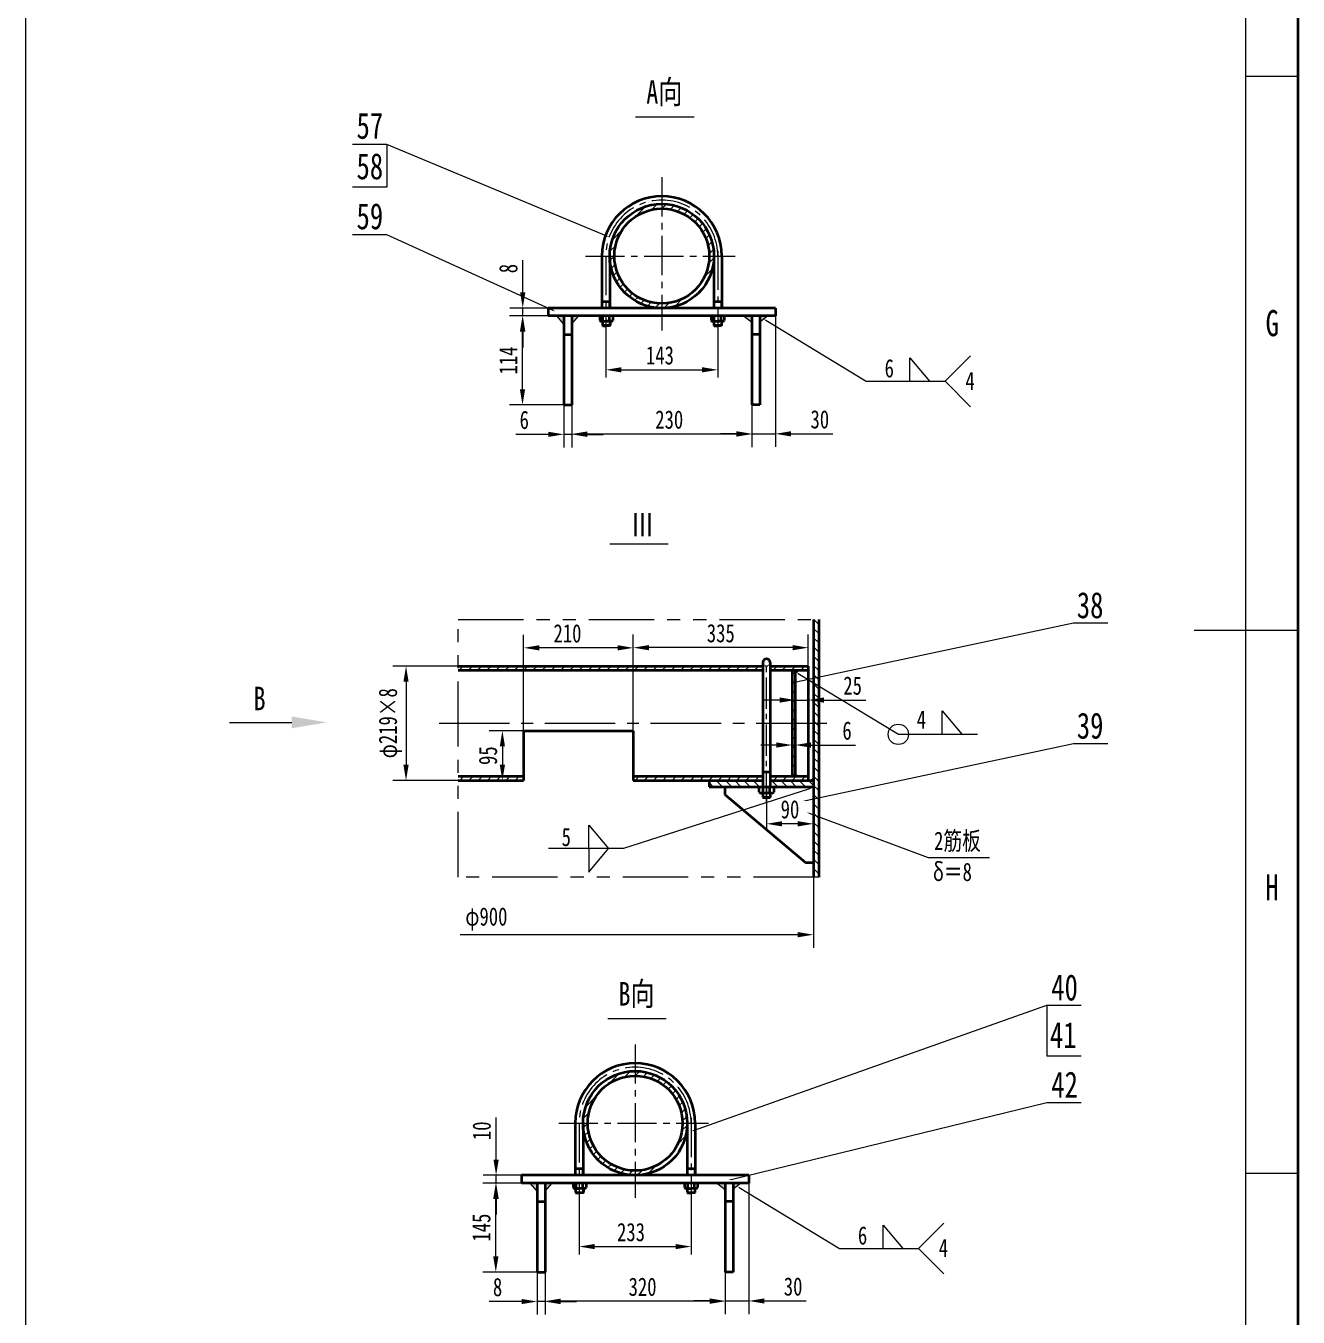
# Model space of a CAD drawing. Header units: millimetres. Extents: x -55641 to 52612, y -23263 to -5715.
# Drawn here: x 49651.8 to 49895.5, y -6687.4 to -6440.2 of the extents above; entities that cross this region are included whole.
import ezdxf

# ---------------------------------------------------------------- set-up
doc = ezdxf.new("R2010")
doc.units = ezdxf.units.MM
doc.header["$MEASUREMENT"] = 0
for name, pattern in [('CENTER2', [1.125, 0.75, -0.125, 0.125, -0.125]), ('DASHED2', [0.375, 0.25, -0.125]), ('PHANTOMX2', [5, 2.5, -0.5, 0.5, -0.5, 0.5, -0.5])]:
    doc.linetypes.add(name, pattern=pattern)
for name, color, linetype, lineweight in [('中心线', 3, 'CENTER2', 18), ('双点划线', 3, 'PHANTOMX2', 18), ('图层1', 1, 'Continuous', 20), ('抛面线', 1, 'Continuous', 18), ('标注尺寸线', 1, 'Continuous', 18), ('粗实线', 7, 'Continuous', 35), ('细实线', 1, 'Continuous', 18), ('虚线', 1, 'DASHED2', 18)]:
    doc.layers.add(name, color=color, linetype=linetype, lineweight=lineweight)
doc.styles.add('模板字体', font='SIMFANG.TTF', dxfattribs={"width": 0.75})

msp = doc.modelspace()

# ---------------------------------------------------------------- hatches: boundary and pattern name
at = {"layer": '抛面线'}
h = msp.add_hatch(color=7, dxfattribs=at)
h.paths.add_polyline_path([(49756.36, -6495.79), (49756.36, -6497.29), (49757.72, -6495.79)])
h.paths.add_polyline_path([(49754.86, -6497.35), (49754.86, -6495.79), (49753.49, -6495.79)])
h = msp.add_hatch(color=7, dxfattribs=at)
h.paths.add_polyline_path([(49793.88, -6495.79), (49792.36, -6495.79), (49792.36, -6496.94)])
h.paths.add_polyline_path([(49790.86, -6495.79), (49789.21, -6495.79), (49790.86, -6497.06)])
h = msp.add_hatch(color=7, dxfattribs=at)
h.paths.add_polyline_path([(49751.25, -6661.79), (49751.25, -6663.29), (49752.62, -6661.79)])
h.paths.add_polyline_path([(49749.75, -6663.34), (49749.75, -6661.79), (49748.38, -6661.79)])
h = msp.add_hatch(color=7, dxfattribs=at)
h.paths.add_polyline_path([(49788.77, -6661.79), (49787.25, -6661.79), (49787.25, -6662.93)])
h.paths.add_polyline_path([(49785.75, -6661.79), (49784.1, -6661.79), (49785.75, -6663.05)])
at = {"layer": '标注尺寸线', "ltscale": 15}
for points in [[(49799.89, -6563.6), (49799.15, -6563.6), (49799.15, -6564.23)], [(49799.89, -6583.9), (49799.15, -6583.9), (49799.15, -6583.28)], [(49802.65, -6584.18), (49802.07, -6584.7), (49802.65, -6584.7)], [(49802.66, -6586.42), (49802.08, -6585.9), (49802.65, -6585.9)]]:
    msp.add_hatch(color=7, dxfattribs=at).paths.add_polyline_path(points)

# ---------------------------------------------------------------- linework, layer by layer
at = {"layer": '中心线', "color": 7, "ltscale": 10}
for p, q in [((49773.61, -6469.22), (49773.61, -6498.59)), ((49784.33, -6483.3), (49784.33, -6498.95)), ((49758.98, -6484.32), (49787.67, -6484.32)), ((49762.88, -6484.32), (49762.88, -6498.91)), ((49768.5, -6635.22), (49768.5, -6664.59)), ((49779.23, -6649.29), (49779.23, -6664.94)), ((49753.87, -6650.31), (49782.56, -6650.31)), ((49757.78, -6650.31), (49757.78, -6664.91))]:
    msp.add_line(p, q, dxfattribs=at)
at = {"layer": '中心线', "color": 7, "ltscale": 8}
msp.add_line((49793.65, -6588.97), (49793.65, -6562.09), dxfattribs=at)
at = {"layer": '中心线', "color": 7, "ltscale": 18}
msp.add_line((49730.95, -6573.75), (49806.79, -6573.75), dxfattribs=at)
at = {"layer": '中心线', "color": 7, "ltscale": 10}
for centre in [(49773.61, -6484.32), (49768.5, -6650.31)]:
    msp.add_arc(centre, 10.72, 0, 180, dxfattribs=at)
at = {"layer": '双点划线', "color": 7, "ltscale": 5}
for p, q in [((49734.64, -6603.23), (49734.64, -6553.88)), ((49734.64, -6553.88), (49803.65, -6553.88)), ((49803.65, -6603.23), (49734.64, -6603.23))]:
    msp.add_line(p, q, dxfattribs=at)
at = {"layer": '抛面线', "color": 7, "ltscale": 2}
msp.add_line((49651.82, -7000.95), (49651.82, -5851.1), dxfattribs=at)
at = {"layer": '抛面线', "color": 7, "ltscale": 15}
for p, q in [((49768.51, -6476.81), (49770.47, -6474.85)), ((49771.63, -6475.46), (49772.7, -6474.38)), ((49773.61, -6475.24), (49774.48, -6474.38)), ((49775.23, -6475.39), (49775.99, -6474.63)), ((49776.63, -6475.76), (49777.33, -6475.06)), ((49777.86, -6476.3), (49778.52, -6475.63)), ((49778.95, -6476.98), (49779.59, -6476.33)), ((49779.91, -6477.78), (49780.55, -6477.15)), ((49780.75, -6478.71), (49781.39, -6478.07)), ((49764.14, -6481.18), (49766.11, -6479.21)), ((49781.46, -6479.77), (49782.12, -6479.11)), ((49782.04, -6480.96), (49782.73, -6480.27)), ((49763.68, -6483.41), (49764.75, -6482.33)), ((49782.46, -6482.3), (49783.2, -6481.57)), ((49782.67, -6483.86), (49783.5, -6483.03)), ((49763.67, -6485.18), (49764.53, -6484.32)), ((49763.92, -6486.7), (49764.68, -6485.94)), ((49782.57, -6485.72), (49783.58, -6484.72)), ((49764.35, -6488.04), (49765.05, -6487.34)), ((49764.93, -6489.23), (49765.59, -6488.57)), ((49781.76, -6488.31), (49783.27, -6486.8)), ((49765.63, -6490.3), (49766.27, -6489.65)), ((49766.44, -6491.25), (49767.08, -6490.62)), ((49779.39, -6492.45), (49781.74, -6490.09)), ((49767.37, -6492.1), (49768.01, -6491.45)), ((49768.4, -6492.82), (49769.06, -6492.17)), ((49769.56, -6493.43), (49770.25, -6492.75)), ((49770.86, -6493.9), (49771.6, -6493.17)), ((49772.32, -6494.21), (49773.15, -6493.38)), ((49774.02, -6494.28), (49775.02, -6493.28)), ((49776.09, -6493.98), (49777.6, -6492.47)), ((49734.79, -6563.6), (49735.59, -6562.8)), ((49736.56, -6563.6), (49737.36, -6562.8)), ((49738.33, -6563.6), (49739.13, -6562.8)), ((49740.1, -6563.6), (49740.9, -6562.8)), ((49741.87, -6563.6), (49742.67, -6562.8)), ((49743.63, -6563.6), (49744.43, -6562.8)), ((49745.4, -6563.6), (49746.2, -6562.8)), ((49747.17, -6563.6), (49747.97, -6562.8)), ((49748.94, -6563.6), (49749.74, -6562.8)), ((49750.7, -6563.6), (49751.5, -6562.8)), ((49752.47, -6563.6), (49753.27, -6562.8)), ((49754.24, -6563.6), (49755.04, -6562.8)), ((49756.01, -6563.6), (49756.81, -6562.8)), ((49757.77, -6563.6), (49758.57, -6562.8)), ((49759.54, -6563.6), (49760.34, -6562.8)), ((49761.31, -6563.6), (49762.11, -6562.8)), ((49763.08, -6563.6), (49763.88, -6562.8)), ((49764.85, -6563.6), (49765.65, -6562.8)), ((49766.61, -6563.6), (49767.41, -6562.8)), ((49768.38, -6563.6), (49769.18, -6562.8)), ((49770.15, -6563.6), (49770.95, -6562.8)), ((49771.92, -6563.6), (49772.72, -6562.8)), ((49773.68, -6563.6), (49774.48, -6562.8)), ((49775.45, -6563.6), (49776.25, -6562.8)), ((49777.22, -6563.6), (49778.02, -6562.8)), ((49778.99, -6563.6), (49779.79, -6562.8)), ((49780.76, -6563.6), (49781.56, -6562.8)), ((49782.52, -6563.6), (49783.32, -6562.8)), ((49784.29, -6563.6), (49785.09, -6562.8)), ((49786.06, -6563.6), (49786.86, -6562.8)), ((49787.83, -6563.6), (49788.63, -6562.8)), ((49789.59, -6563.6), (49790.39, -6562.8)), ((49791.36, -6563.6), (49792.16, -6562.8)), ((49794.9, -6563.6), (49795.7, -6562.8)), ((49796.67, -6563.6), (49797.47, -6562.8)), ((49798.43, -6563.6), (49799.23, -6562.8)), ((49800.2, -6563.6), (49801, -6562.8)), ((49734.91, -6584.7), (49735.71, -6583.9)), ((49736.67, -6584.7), (49737.47, -6583.9)), ((49738.44, -6584.7), (49739.24, -6583.9)), ((49740.21, -6584.7), (49741.01, -6583.9)), ((49741.98, -6584.7), (49742.78, -6583.9)), ((49743.75, -6584.7), (49744.55, -6583.9)), ((49745.51, -6584.7), (49746.31, -6583.9)), ((49768.49, -6584.7), (49769.29, -6583.9)), ((49770.26, -6584.7), (49771.06, -6583.9)), ((49772.03, -6584.7), (49772.83, -6583.9)), ((49773.8, -6584.7), (49774.6, -6583.9)), ((49775.57, -6584.7), (49776.37, -6583.9)), ((49777.33, -6584.7), (49778.13, -6583.9)), ((49779.1, -6584.7), (49779.9, -6583.9)), ((49780.87, -6584.7), (49781.67, -6583.9)), ((49782.64, -6584.7), (49783.44, -6583.9)), ((49784.4, -6584.7), (49785.2, -6583.9)), ((49786.17, -6584.7), (49786.97, -6583.9)), ((49787.94, -6584.7), (49788.74, -6583.9)), ((49789.71, -6584.7), (49790.51, -6583.9)), ((49791.48, -6584.7), (49792.28, -6583.9)), ((49795.01, -6584.7), (49795.81, -6583.9)), ((49796.78, -6584.7), (49797.58, -6583.9)), ((49798.55, -6584.7), (49799.35, -6583.9)), ((49800.31, -6584.7), (49801.11, -6583.9)), ((49763.4, -6642.81), (49765.36, -6640.84)), ((49766.52, -6641.46), (49767.6, -6640.38)), ((49768.51, -6641.24), (49769.37, -6640.37)), ((49770.13, -6641.38), (49770.88, -6640.62)), ((49771.52, -6641.75), (49772.22, -6641.06)), ((49772.75, -6642.29), (49773.42, -6641.63)), ((49773.84, -6642.97), (49774.48, -6642.33)), ((49774.8, -6643.78), (49775.44, -6643.14)), ((49775.64, -6644.71), (49776.28, -6644.07)), ((49759.03, -6647.17), (49761, -6645.21)), ((49776.35, -6645.76), (49777.01, -6645.1)), ((49776.93, -6646.95), (49777.62, -6646.26)), ((49758.57, -6649.41), (49759.65, -6648.33)), ((49777.35, -6648.3), (49778.09, -6647.56)), ((49777.57, -6649.85), (49778.39, -6649.02)), ((49758.56, -6651.18), (49759.43, -6650.31)), ((49758.82, -6652.69), (49759.57, -6651.94)), ((49777.47, -6651.72), (49778.47, -6650.72)), ((49759.25, -6654.03), (49759.94, -6653.33)), ((49776.65, -6654.3), (49778.16, -6652.79)), ((49759.82, -6655.22), (49760.48, -6654.56)), ((49760.52, -6656.29), (49761.16, -6655.65)), ((49761.33, -6657.25), (49761.97, -6656.61)), ((49774.28, -6658.44), (49776.63, -6656.09)), ((49762.26, -6658.09), (49762.9, -6657.45)), ((49763.3, -6658.82), (49763.95, -6658.16)), ((49764.46, -6659.43), (49765.14, -6658.74)), ((49765.75, -6659.9), (49766.49, -6659.16)), ((49767.22, -6660.2), (49768.04, -6659.37)), ((49768.91, -6660.28), (49769.91, -6659.28)), ((49770.98, -6659.97), (49772.49, -6658.46))]:
    msp.add_line(p, q, dxfattribs=at)
at = {"layer": '抛面线', "color": 7}
for p, q in [((49762.21, -6494.29), (49762.21, -6492.99)), ((49763.5, -6494.29), (49763.5, -6492.99)), ((49783.66, -6494.29), (49783.66, -6492.99)), ((49784.95, -6494.29), (49784.95, -6492.99)), ((49754.86, -6497.35), (49753.49, -6495.79)), ((49756.36, -6497.29), (49757.72, -6495.79)), ((49790.86, -6497.06), (49789.21, -6495.79)), ((49793.88, -6495.79), (49792.36, -6496.94)), ((49762.32, -6497.66), (49762.32, -6496.8)), ((49763.61, -6497.66), (49763.61, -6496.8)), ((49783.66, -6497.66), (49783.66, -6496.8)), ((49784.95, -6497.66), (49784.95, -6496.8)), ((49757.11, -6660.29), (49757.11, -6658.98)), ((49758.4, -6660.29), (49758.4, -6658.98)), ((49778.56, -6660.29), (49778.56, -6658.98)), ((49779.85, -6660.29), (49779.85, -6658.98)), ((49749.75, -6663.34), (49748.38, -6661.79)), ((49751.25, -6663.29), (49752.62, -6661.79)), ((49785.75, -6663.05), (49784.1, -6661.79)), ((49788.77, -6661.79), (49787.25, -6662.93)), ((49757.21, -6663.66), (49757.21, -6662.79)), ((49758.5, -6663.66), (49758.5, -6662.79)), ((49778.56, -6663.66), (49778.56, -6662.79)), ((49779.85, -6663.66), (49779.85, -6662.79))]:
    msp.add_line(p, q, dxfattribs=at)
at = {"layer": '抛面线', "color": 7, "ltscale": 5}
for points in [[(49763.11, -6480.51), (49720.95, -6462.93)], [(49752.8, -6494.72), (49720.95, -6480.26)]]:
    msp.add_lwpolyline(points, dxfattribs=at)
for points in [[(49763.14, -6480.43), (49763.57, -6480.7), (49763.07, -6480.58)], [(49752.83, -6494.65), (49753.25, -6494.93), (49752.76, -6494.8)]]:
    msp.add_solid(points, dxfattribs=at)
at = {"layer": '标注尺寸线', "color": 7}
for p, q in [((49720.95, -6462.93), (49714.39, -6462.93)), ((49720.95, -6462.93), (49720.95, -6471.11)), ((49720.95, -6471.11), (49714.36, -6471.11)), ((49720.95, -6480.26), (49714.39, -6480.26)), ((49821.12, -6508.29), (49821.12, -6503.8)), ((49821.12, -6503.8), (49824.87, -6508.29)), ((49827.31, -6571.38), (49831.06, -6575.87)), ((49827.31, -6575.87), (49827.31, -6571.38)), ((49690.81, -6573.59), (49702.75, -6573.59)), ((49759.63, -6597.75), (49759.63, -6593.26)), ((49759.63, -6593.26), (49763.38, -6597.75)), ((49759.63, -6602.24), (49763.38, -6597.75)), ((49759.63, -6597.75), (49759.63, -6602.24)), ((49847.34, -6627.73), (49847.34, -6637.48)), ((49853.9, -6637.48), (49847.34, -6637.48)), ((49816.01, -6669.8), (49819.77, -6674.29)), ((49816.01, -6674.29), (49816.01, -6669.8))]:
    msp.add_line(p, q, dxfattribs=at)
at = {"layer": '标注尺寸线', "color": 7, "ltscale": 5}
for p, q in [((49746.98, -6491.29), (49746.98, -6485.13)), ((49754.86, -6495.79), (49744.43, -6495.79)), ((49751.86, -6494.29), (49744.48, -6494.29)), ((49751.86, -6495.79), (49744.48, -6495.79)), ((49746.98, -6495.79), (49746.98, -6494.29)), ((49795.36, -6495.79), (49795.36, -6520.85)), ((49746.93, -6509.82), (49746.93, -6498.79)), ((49746.98, -6498.79), (49746.98, -6501.79)), ((49762.88, -6498.25), (49762.88, -6507.59)), ((49784.33, -6498.25), (49784.33, -6507.59)), ((49765.88, -6506.09), (49781.33, -6506.09)), ((49754.86, -6512.82), (49744.43, -6512.82)), ((49754.86, -6512.82), (49754.86, -6520.95)), ((49756.36, -6512.82), (49756.36, -6520.89)), ((49756.36, -6512.82), (49756.36, -6520.95)), ((49790.86, -6512.82), (49790.86, -6520.89)), ((49790.86, -6512.82), (49790.86, -6520.85)), ((49751.86, -6518.45), (49745.68, -6518.45)), ((49756.36, -6518.45), (49754.86, -6518.45)), ((49787.86, -6518.39), (49759.36, -6518.39)), ((49759.36, -6518.45), (49762.36, -6518.45)), ((49787.86, -6518.35), (49784.86, -6518.35)), ((49790.86, -6518.35), (49795.36, -6518.35)), ((49798.36, -6518.35), (49806.35, -6518.35)), ((49747.15, -6575.2), (49747.15, -6556.81)), ((49768.15, -6575.2), (49768.15, -6556.78)), ((49768.15, -6575.2), (49768.15, -6556.81)), ((49801.65, -6562.8), (49801.65, -6556.78)), ((49765.15, -6559.31), (49750.15, -6559.31)), ((49798.65, -6559.28), (49771.15, -6559.28)), ((49734.64, -6562.8), (49722.13, -6562.8)), ((49724.63, -6565.8), (49724.63, -6581.7)), ((49799.15, -6569.31), (49799.15, -6566.81)), ((49801.65, -6569.31), (49801.65, -6566.81)), ((49796.15, -6569.31), (49793.15, -6569.31)), ((49799.15, -6569.31), (49801.65, -6569.31)), ((49804.65, -6569.31), (49812.65, -6569.31)), ((49747.15, -6575.2), (49740.58, -6575.2)), ((49795.55, -6577.92), (49792.55, -6577.92)), ((49798.55, -6576.75), (49798.55, -6580.42)), ((49798.55, -6577.92), (49799.15, -6577.92)), ((49799.15, -6576.75), (49799.15, -6580.42)), ((49802.15, -6577.92), (49810.67, -6577.92)), ((49743.08, -6578.2), (49743.08, -6581.7)), ((49734.64, -6584.7), (49722.13, -6584.7)), ((49747.15, -6584.7), (49740.58, -6584.7)), ((49793.65, -6585.9), (49793.65, -6594)), ((49802.65, -6585.9), (49802.65, -6594)), ((49799.65, -6593), (49796.65, -6593)), ((49802.65, -6603.23), (49802.65, -6616.73)), ((49799.65, -6614.23), (49734.99, -6614.23)), ((49741.88, -6657.29), (49741.88, -6649.24)), ((49749.75, -6661.79), (49739.32, -6661.79)), ((49746.75, -6660.29), (49739.38, -6660.29)), ((49746.75, -6661.79), (49739.38, -6661.79)), ((49741.88, -6661.79), (49741.88, -6660.29)), ((49790.25, -6661.79), (49790.25, -6686.84)), ((49757.78, -6664.24), (49757.78, -6675.43)), ((49779.23, -6664.24), (49779.23, -6675.43)), ((49741.82, -6675.82), (49741.82, -6664.79)), ((49741.88, -6664.79), (49741.88, -6667.79)), ((49760.78, -6673.93), (49776.23, -6673.93)), ((49749.75, -6678.82), (49739.32, -6678.82)), ((49749.75, -6678.82), (49749.75, -6686.95)), ((49751.25, -6678.82), (49751.25, -6686.95)), ((49751.25, -6678.82), (49751.25, -6686.89)), ((49785.75, -6678.82), (49785.75, -6686.84)), ((49785.75, -6678.82), (49785.75, -6686.89)), ((49746.75, -6684.45), (49740.58, -6684.45)), ((49751.25, -6684.45), (49749.75, -6684.45)), ((49782.75, -6684.39), (49754.25, -6684.39)), ((49754.25, -6684.45), (49757.25, -6684.45)), ((49782.75, -6684.34), (49779.75, -6684.34)), ((49785.75, -6684.34), (49790.25, -6684.34)), ((49793.25, -6684.34), (49801.25, -6684.34))]:
    msp.add_line(p, q, dxfattribs=at)
at = {"layer": '标注尺寸线', "color": 7, "ltscale": 15}
for p, q in [((49803.65, -6556.6), (49802.65, -6555.6)), ((49803.65, -6554.83), (49802.69, -6553.88)), ((49803.65, -6558.37), (49802.65, -6557.37)), ((49803.65, -6560.14), (49802.65, -6559.14)), ((49803.65, -6561.9), (49802.65, -6560.9)), ((49803.65, -6563.67), (49802.65, -6562.67)), ((49799.15, -6564.47), (49798.55, -6563.87)), ((49799.89, -6563.6), (49799.15, -6564.23)), ((49803.65, -6565.44), (49802.65, -6564.44)), ((49799.15, -6566.24), (49798.55, -6565.64)), ((49799.15, -6568.01), (49798.55, -6567.41)), ((49803.65, -6567.21), (49802.65, -6566.21)), ((49803.65, -6568.97), (49802.65, -6567.97)), ((49799.15, -6569.78), (49798.55, -6569.18)), ((49803.65, -6570.74), (49802.65, -6569.74)), ((49799.15, -6571.55), (49798.55, -6570.95)), ((49799.15, -6573.31), (49798.55, -6572.71)), ((49803.65, -6572.51), (49802.65, -6571.51)), ((49799.15, -6575.08), (49798.55, -6574.48)), ((49803.12, -6573.75), (49802.65, -6573.28)), ((49803.65, -6576.05), (49802.65, -6575.05)), ((49803.65, -6574.28), (49803.12, -6573.75)), ((49799.15, -6576.85), (49798.55, -6576.25)), ((49803.65, -6577.81), (49802.65, -6576.81)), ((49799.15, -6578.62), (49798.55, -6578.02)), ((49799.15, -6580.38), (49798.55, -6579.78)), ((49803.65, -6579.58), (49802.65, -6578.58)), ((49803.65, -6581.35), (49802.65, -6580.35)), ((49799.15, -6582.15), (49798.55, -6581.55)), ((49803.65, -6583.12), (49802.65, -6582.12)), ((49783.45, -6585.9), (49782.65, -6585.1)), ((49785.22, -6585.9), (49784.02, -6584.7)), ((49786.99, -6585.9), (49785.79, -6584.7)), ((49788.76, -6585.9), (49787.56, -6584.7)), ((49790.52, -6585.9), (49789.32, -6584.7)), ((49792.29, -6585.9), (49791.09, -6584.7)), ((49792.95, -6584.79), (49792.86, -6584.7)), ((49795.83, -6585.9), (49794.63, -6584.7)), ((49797.59, -6585.9), (49796.39, -6584.7)), ((49799.36, -6585.9), (49798.16, -6584.7)), ((49799.13, -6583.9), (49798.55, -6583.32)), ((49801.13, -6585.9), (49799.93, -6584.7)), ((49802.65, -6585.65), (49801.7, -6584.7)), ((49802.07, -6584.7), (49802.65, -6584.18)), ((49803.65, -6584.88), (49802.65, -6583.88)), ((49803.65, -6586.65), (49802.65, -6585.65)), ((49803.65, -6588.42), (49802.65, -6587.42)), ((49803.65, -6590.19), (49802.65, -6589.19)), ((49803.65, -6591.96), (49802.65, -6590.96)), ((49803.65, -6593.72), (49802.65, -6592.72)), ((49803.65, -6595.49), (49802.65, -6594.49)), ((49803.65, -6597.26), (49802.65, -6596.26)), ((49803.65, -6599.03), (49802.65, -6598.03)), ((49803.65, -6600.79), (49802.65, -6599.79)), ((49803.65, -6602.56), (49802.65, -6601.56))]:
    msp.add_line(p, q, dxfattribs=at)
at = {"layer": '标注尺寸线', "color": 7}
for points in [[(49793.55, -6496.62), (49812.74, -6508.29), (49827.87, -6508.29)], [(49799.33, -6565.84), (49852.45, -6554.55), (49859.01, -6554.55)], [(49799.73, -6564.2), (49818.93, -6575.87), (49834.06, -6575.87)], [(49801.16, -6588.51), (49852.45, -6577.61), (49859.01, -6577.61)], [(49801.89, -6586.3), (49766.27, -6597.75), (49751.93, -6597.75)], [(49801.82, -6590.97), (49824.64, -6599.43), (49836.35, -6599.43)], [(49779.7, -6651.71), (49847.34, -6627.73), (49853.9, -6627.73)], [(49786.88, -6661.07), (49847.34, -6646.33), (49853.9, -6646.33)], [(49788.44, -6662.62), (49807.64, -6674.29), (49822.77, -6674.29)]]:
    msp.add_lwpolyline(points, dxfattribs=at)
msp.add_circle((49818.9, -6575.87), 1.95, dxfattribs=at)
at = {"layer": '标注尺寸线', "color": 7, "ltscale": 5}
for points in [[(49746.48, -6491.29), (49747.48, -6491.29), (49746.98, -6494.29)], [(49746.43, -6498.79), (49747.43, -6498.79), (49746.93, -6495.79)], [(49746.48, -6498.79), (49747.48, -6498.79), (49746.98, -6495.79)], [(49765.88, -6505.59), (49765.88, -6506.59), (49762.88, -6506.09)], [(49781.33, -6505.59), (49781.33, -6506.59), (49784.33, -6506.09)], [(49746.43, -6509.82), (49747.43, -6509.82), (49746.93, -6512.82)], [(49751.86, -6517.95), (49751.86, -6518.95), (49754.86, -6518.45)], [(49759.36, -6517.89), (49759.36, -6518.89), (49756.36, -6518.39)], [(49759.36, -6517.95), (49759.36, -6518.95), (49756.36, -6518.45)], [(49787.86, -6517.85), (49787.86, -6518.85), (49790.86, -6518.35)], [(49787.86, -6517.89), (49787.86, -6518.89), (49790.86, -6518.39)], [(49798.36, -6517.85), (49798.36, -6518.85), (49795.36, -6518.35)], [(49750.15, -6558.81), (49750.15, -6559.81), (49747.15, -6559.31)], [(49765.15, -6558.81), (49765.15, -6559.81), (49768.15, -6559.31)], [(49771.15, -6558.78), (49771.15, -6559.78), (49768.15, -6559.28)], [(49798.65, -6558.78), (49798.65, -6559.78), (49801.65, -6559.28)], [(49724.13, -6565.8), (49725.13, -6565.8), (49724.63, -6562.8)], [(49796.15, -6568.81), (49796.15, -6569.81), (49799.15, -6569.31)], [(49804.65, -6568.81), (49804.65, -6569.81), (49801.65, -6569.31)], [(49742.58, -6578.2), (49743.58, -6578.2), (49743.08, -6575.2)], [(49795.55, -6577.42), (49795.55, -6578.42), (49798.55, -6577.92)], [(49802.15, -6577.42), (49802.15, -6578.42), (49799.15, -6577.92)], [(49724.13, -6581.7), (49725.13, -6581.7), (49724.63, -6584.7)], [(49742.58, -6581.7), (49743.58, -6581.7), (49743.08, -6584.7)], [(49796.65, -6592.5), (49796.65, -6593.5), (49793.65, -6593)], [(49799.65, -6592.5), (49799.65, -6593.5), (49802.65, -6593)], [(49799.65, -6613.73), (49799.65, -6614.73), (49802.65, -6614.23)], [(49741.38, -6657.29), (49742.38, -6657.29), (49741.88, -6660.29)], [(49741.32, -6664.79), (49742.32, -6664.79), (49741.82, -6661.79)], [(49741.38, -6664.79), (49742.38, -6664.79), (49741.88, -6661.79)], [(49760.78, -6673.43), (49760.78, -6674.43), (49757.78, -6673.93)], [(49776.23, -6673.43), (49776.23, -6674.43), (49779.23, -6673.93)], [(49741.32, -6675.82), (49742.32, -6675.82), (49741.82, -6678.82)], [(49746.75, -6683.95), (49746.75, -6684.95), (49749.75, -6684.45)], [(49754.25, -6683.89), (49754.25, -6684.89), (49751.25, -6684.39)], [(49754.25, -6683.95), (49754.25, -6684.95), (49751.25, -6684.45)], [(49782.75, -6683.84), (49782.75, -6684.84), (49785.75, -6684.34)], [(49782.75, -6683.89), (49782.75, -6684.89), (49785.75, -6684.39)], [(49793.25, -6683.84), (49793.25, -6684.84), (49790.25, -6684.34)]]:
    msp.add_solid(points, dxfattribs=at)
at = {"layer": '标注尺寸线', "color": 7}
for points in [[(49793.5, -6496.7), (49793.12, -6496.36), (49793.59, -6496.55)], [(49799.69, -6564.27), (49799.31, -6563.94), (49799.78, -6564.13)], [(49799.35, -6565.92), (49798.85, -6565.94), (49799.32, -6565.76)], [(49702.75, -6572.46), (49702.75, -6574.71), (49709.5, -6573.59)], [(49801.87, -6586.22), (49802.37, -6586.15), (49801.92, -6586.38)], [(49801.18, -6588.59), (49800.67, -6588.62), (49801.15, -6588.43)], [(49801.79, -6591.05), (49801.35, -6590.8), (49801.85, -6590.89)], [(49779.73, -6651.79), (49779.23, -6651.88), (49779.67, -6651.63)], [(49786.9, -6661.15), (49786.39, -6661.19), (49786.86, -6660.99)], [(49788.4, -6662.69), (49788.01, -6662.36), (49788.48, -6662.55)]]:
    msp.add_solid(points, dxfattribs=at)
at = {"layer": '粗实线', "color": 7}
for p, q in [((49895.46, -6555.94), (49895.46, -5714.94)), ((49762.13, -6484.32), (49762.13, -6494.29)), ((49763.63, -6484.32), (49763.63, -6494.29)), ((49783.58, -6484.32), (49783.58, -6494.29)), ((49785.08, -6484.32), (49785.08, -6494.29)), ((49762.13, -6492.99), (49763.63, -6492.99)), ((49783.58, -6492.99), (49785.08, -6492.99)), ((49795.36, -6494.29), (49751.86, -6494.29)), ((49751.86, -6494.29), (49751.86, -6495.79)), ((49795.36, -6495.79), (49751.86, -6495.79)), ((49754.86, -6495.79), (49754.86, -6512.82)), ((49756.36, -6495.79), (49756.36, -6512.82)), ((49761.73, -6495.82), (49761.73, -6496.64)), ((49762.32, -6496.64), (49762.32, -6495.82)), ((49763.61, -6496.64), (49763.61, -6495.82)), ((49764.21, -6495.82), (49764.21, -6496.64)), ((49783.07, -6495.82), (49783.07, -6496.64)), ((49783.66, -6496.64), (49783.66, -6495.82)), ((49784.95, -6496.64), (49784.95, -6495.82)), ((49785.55, -6495.82), (49785.55, -6496.64)), ((49790.86, -6495.79), (49790.86, -6512.82)), ((49792.36, -6495.79), (49792.36, -6512.82)), ((49795.36, -6494.29), (49795.36, -6495.79)), ((49762.01, -6496.8), (49762.97, -6496.8)), ((49762.22, -6496.8), (49762.22, -6497.55)), ((49762.22, -6497.55), (49763.72, -6497.55)), ((49762.22, -6497.55), (49762.32, -6497.66)), ((49762.32, -6497.66), (49762.97, -6497.66)), ((49763.97, -6496.8), (49762.97, -6496.8)), ((49763.61, -6497.66), (49762.97, -6497.66)), ((49763.72, -6497.55), (49763.61, -6497.66)), ((49763.72, -6496.8), (49763.72, -6497.55)), ((49783.35, -6496.8), (49784.31, -6496.8)), ((49783.56, -6496.8), (49783.56, -6497.55)), ((49783.56, -6497.55), (49783.66, -6497.66)), ((49783.56, -6497.55), (49785.06, -6497.55)), ((49783.66, -6497.66), (49784.31, -6497.66)), ((49785.32, -6496.8), (49784.31, -6496.8)), ((49784.95, -6497.66), (49784.31, -6497.66)), ((49785.06, -6497.55), (49784.95, -6497.66)), ((49785.06, -6496.8), (49785.06, -6497.55)), ((49754.86, -6499.32), (49756.36, -6499.32)), ((49792.36, -6499.32), (49790.86, -6499.32)), ((49754.86, -6512.82), (49756.36, -6512.82)), ((49792.36, -6512.82), (49790.86, -6512.82)), ((49802.65, -6553.88), (49802.65, -6603.23)), ((49803.65, -6553.88), (49803.65, -6603.23)), ((49895.46, -7396.94), (49895.46, -6555.94)), ((49734.64, -6562.8), (49792.95, -6562.8)), ((49792.95, -6562.1), (49792.95, -6585.9)), ((49794.35, -6562.1), (49794.35, -6585.9)), ((49794.35, -6562.8), (49801.65, -6562.8)), ((49801.65, -6562.8), (49801.65, -6584.7)), ((49734.64, -6563.6), (49792.95, -6563.6)), ((49794.35, -6563.6), (49801.65, -6563.6)), ((49798.55, -6563.6), (49798.55, -6583.9)), ((49799.15, -6563.6), (49799.15, -6583.9)), ((49747.15, -6575.2), (49747.15, -6584.7)), ((49747.15, -6575.2), (49768.15, -6575.2)), ((49768.15, -6575.2), (49768.15, -6584.7)), ((49734.64, -6583.9), (49747.15, -6583.9)), ((49734.64, -6584.7), (49747.15, -6584.7)), ((49768.15, -6583.9), (49792.95, -6583.9)), ((49768.15, -6584.7), (49792.95, -6584.7)), ((49782.65, -6584.7), (49782.65, -6585.9)), ((49792.95, -6583.05), (49794.35, -6583.05)), ((49794.35, -6583.9), (49801.65, -6583.9)), ((49794.35, -6584.7), (49802.65, -6584.7)), ((49782.65, -6585.9), (49802.65, -6585.9)), ((49785.65, -6585.9), (49785.65, -6587.4)), ((49785.65, -6587.4), (49801.15, -6600.41)), ((49792.25, -6586.93), (49792.25, -6585.9)), ((49794.66, -6587.12), (49792.61, -6587.12)), ((49792.95, -6587.12), (49792.95, -6587.89)), ((49793, -6586.93), (49793, -6585.9)), ((49794.29, -6586.93), (49794.29, -6585.9)), ((49794.35, -6587.12), (49794.35, -6587.89)), ((49795.04, -6585.9), (49795.04, -6586.93)), ((49792.95, -6587.89), (49794.35, -6587.89)), ((49792.95, -6587.89), (49793, -6587.96)), ((49793, -6587.96), (49794.29, -6587.96)), ((49794.35, -6587.89), (49794.29, -6587.96)), ((49801.15, -6600.41), (49802.65, -6600.41)), ((49757.03, -6650.31), (49757.03, -6660.29)), ((49758.53, -6650.31), (49758.53, -6660.29)), ((49778.48, -6650.31), (49778.48, -6660.29)), ((49779.98, -6650.31), (49779.98, -6660.29)), ((49757.03, -6658.98), (49758.53, -6658.98)), ((49778.48, -6658.98), (49779.98, -6658.98)), ((49746.75, -6660.29), (49746.75, -6661.79)), ((49790.25, -6660.29), (49746.75, -6660.29)), ((49790.25, -6661.79), (49746.75, -6661.79)), ((49749.75, -6661.79), (49749.75, -6678.82)), ((49751.25, -6661.79), (49751.25, -6678.82)), ((49756.62, -6661.82), (49756.62, -6662.64)), ((49757.21, -6662.64), (49757.21, -6661.82)), ((49758.5, -6662.64), (49758.5, -6661.82)), ((49759.1, -6661.82), (49759.1, -6662.64)), ((49777.96, -6661.82), (49777.96, -6662.64)), ((49778.56, -6662.64), (49778.56, -6661.82)), ((49779.85, -6662.64), (49779.85, -6661.82)), ((49780.44, -6661.82), (49780.44, -6662.64)), ((49785.75, -6661.79), (49785.75, -6678.82)), ((49787.25, -6661.79), (49787.25, -6678.82)), ((49790.25, -6660.29), (49790.25, -6661.79)), ((49756.9, -6662.79), (49757.86, -6662.79)), ((49757.11, -6662.79), (49757.11, -6663.55)), ((49757.11, -6663.55), (49757.21, -6663.66)), ((49757.11, -6663.55), (49758.61, -6663.55)), ((49757.21, -6663.66), (49757.86, -6663.66)), ((49758.87, -6662.79), (49757.86, -6662.79)), ((49758.5, -6663.66), (49757.86, -6663.66)), ((49758.61, -6663.55), (49758.5, -6663.66)), ((49758.61, -6662.79), (49758.61, -6663.55)), ((49778.24, -6662.79), (49779.2, -6662.79)), ((49778.45, -6662.79), (49778.45, -6663.55)), ((49778.45, -6663.55), (49779.95, -6663.55)), ((49778.45, -6663.55), (49778.56, -6663.66)), ((49778.56, -6663.66), (49779.2, -6663.66)), ((49780.21, -6662.79), (49779.2, -6662.79)), ((49779.85, -6663.66), (49779.2, -6663.66)), ((49779.95, -6663.55), (49779.85, -6663.66)), ((49779.95, -6662.79), (49779.95, -6663.55)), ((49749.75, -6665.32), (49751.25, -6665.32)), ((49787.25, -6665.32), (49785.75, -6665.32)), ((49749.75, -6678.82), (49751.25, -6678.82)), ((49787.25, -6678.82), (49785.75, -6678.82))]:
    msp.add_line(p, q, dxfattribs=at)
for centre, radius in [((49773.61, -6484.32), 9.98), ((49773.61, -6484.32), 9.08), ((49768.5, -6650.31), 9.98), ((49768.5, -6650.31), 9.08)]:
    msp.add_circle(centre, radius, dxfattribs=at)
for centre, radius, start, end in [((49773.61, -6484.32), 11.47, 0, 180), ((49762.02, -6496.44), 0.36, 214.3427, 325.6573), ((49762.97, -6495.39), 1.41, 242.7312, 297.2688), ((49763.91, -6496.45), 0.353, 212.7, 327.3), ((49783.37, -6496.44), 0.36, 214.3427, 325.6573), ((49784.31, -6495.39), 1.41, 242.7312, 297.2688), ((49785.25, -6496.45), 0.353, 212.7, 327.3), ((49793.65, -6562.1), 0.7, 0, 180), ((49792.63, -6586.65), 0.473, 216.4438, 323.0149), ((49793.64, -6585.94), 1.18, 237.1731, 303.1471), ((49794.66, -6586.66), 0.465, 216.5351, 324.0123), ((49768.5, -6650.31), 11.47, 0, 180), ((49756.92, -6662.43), 0.36, 214.3427, 325.6573), ((49757.86, -6661.39), 1.41, 242.7312, 297.2688), ((49758.8, -6662.45), 0.353, 212.7, 327.3), ((49778.26, -6662.43), 0.36, 214.3427, 325.6573), ((49779.2, -6661.39), 1.41, 242.7312, 297.2688), ((49780.14, -6662.45), 0.353, 212.7, 327.3)]:
    msp.add_arc(centre, radius, start, end, dxfattribs=at)
at = {"layer": '细实线', "color": 7}
for p, q in [((49885.46, -6545.94), (49885.46, -5724.94)), ((49895.46, -6449.94), (49885.46, -6449.94)), ((49768.6, -6457.64), (49779.79, -6457.64)), ((49763.66, -6539.39), (49774.85, -6539.39)), ((49885.46, -7386.94), (49885.46, -6545.94)), ((49875.53, -6555.94), (49895.46, -6555.94)), ((49793, -6585.9), (49793, -6583.05)), ((49794.29, -6585.9), (49794.29, -6583.05)), ((49793, -6587.96), (49793, -6587.12)), ((49794.29, -6587.96), (49794.29, -6587.12)), ((49763.27, -6630.28), (49774.46, -6630.28)), ((49895.46, -6659.94), (49885.46, -6659.94))]:
    msp.add_line(p, q, dxfattribs=at)
at = {"layer": '细实线', "color": 7, "ltscale": 15}
for p, q in [((49827.87, -6508.29), (49832.74, -6503.43)), ((49827.87, -6508.29), (49832.74, -6513.16)), ((49822.77, -6674.29), (49827.63, -6669.43)), ((49822.77, -6674.29), (49827.63, -6679.15))]:
    msp.add_line(p, q, dxfattribs=at)
at = {"layer": '虚线', "color": 7}
msp.add_arc((49793.65, -6562.1), 0.7, 180, 0, dxfattribs=at)

# ---------------------------------------------------------------- texts
at = {"layer": '图层1', "color": 7, "style": '模板字体', "width": 0.75}
for s, height, p in [('A向', 4.5, (49770.64, -6455.15)), ('57', 5, (49715.15, -6461.87)), ('58', 5, (49715.15, -6469.62)), ('59', 5, (49715.15, -6479.19)), ('6', 3.5, (49816.27, -6507.54)), ('4', 3.5, (49831.74, -6509.95)), ('Ⅲ', 4.5, (49767.6, -6538)), ('38', 5, (49853.07, -6553.64)), ('B', 4.5, (49695.44, -6571.26)), ('4', 3.5, (49822.42, -6574.78)), ('39', 5, (49853.07, -6576.7)), ('5', 3.5, (49754.42, -6597.26)), ('2筋板', 3.5, (49825.74, -6598)), ('δ＝8', 3.5, (49825.5, -6603.95)), ('40', 5, (49848.18, -6626.82)), ('B向', 4.5, (49765.31, -6627.79)), ('41', 5, (49847.91, -6635.94)), ('42', 5, (49848.18, -6645.42)), ('6', 3.5, (49811.16, -6673.54)), ('4', 3.5, (49826.63, -6675.94))]:
    msp.add_text(s, height=height, dxfattribs=at).set_placement(p)
at = {"layer": '标注尺寸线', "color": 7, "ltscale": 5, "char_height": 3.5, "attachment_point": 5, "rotation": 90, "style": '模板字体'}
for s, insert in [('\\A1;8', (49744.23, -6486.71)), ('\\A1;114', (49744.18, -6504.31)), ('\\A1;φ219×8', (49721.62, -6573.75)), ('\\A1;95', (49740.33, -6579.95)), ('\\A1;10', (49739.13, -6651.76)), ('\\A1;145', (49739.07, -6670.3))]:
    msp.add_mtext(s, dxfattribs=dict(at, insert=insert))
at = {"layer": '标注尺寸线', "color": 7, "ltscale": 5, "char_height": 3.5, "attachment_point": 5, "style": '模板字体'}
for s, insert in [('\\A1;143', (49773.25, -6503.34)), ('\\A1;6', (49747.27, -6515.7)), ('\\A1;230', (49775.03, -6515.64)), ('\\A1;30', (49803.86, -6515.6)), ('\\A1;210', (49755.54, -6556.56)), ('\\A1;335', (49784.9, -6556.53)), ('\\A1;25', (49810.15, -6566.56)), ('\\A1;6', (49809.08, -6575.17)), ('\\A1;90', (49798.15, -6590.25)), ('\\A1;φ900', (49740.01, -6611.21)), ('\\A1;233', (49767.71, -6671.18)), ('\\A1;8', (49742.16, -6681.7)), ('\\A1;320', (49769.92, -6681.64)), ('\\A1;30', (49798.75, -6681.59))]:
    msp.add_mtext(s, dxfattribs=dict(at, insert=insert))
at = {"layer": '粗实线', "color": 7, "style": '模板字体', "width": 0.75}
for s, p in [('G', (49889.22, -6499.65)), ('H', (49889.18, -6607.64))]:
    msp.add_text(s, height=5, dxfattribs=at).set_placement(p)

doc.saveas('drawing.dxf')
